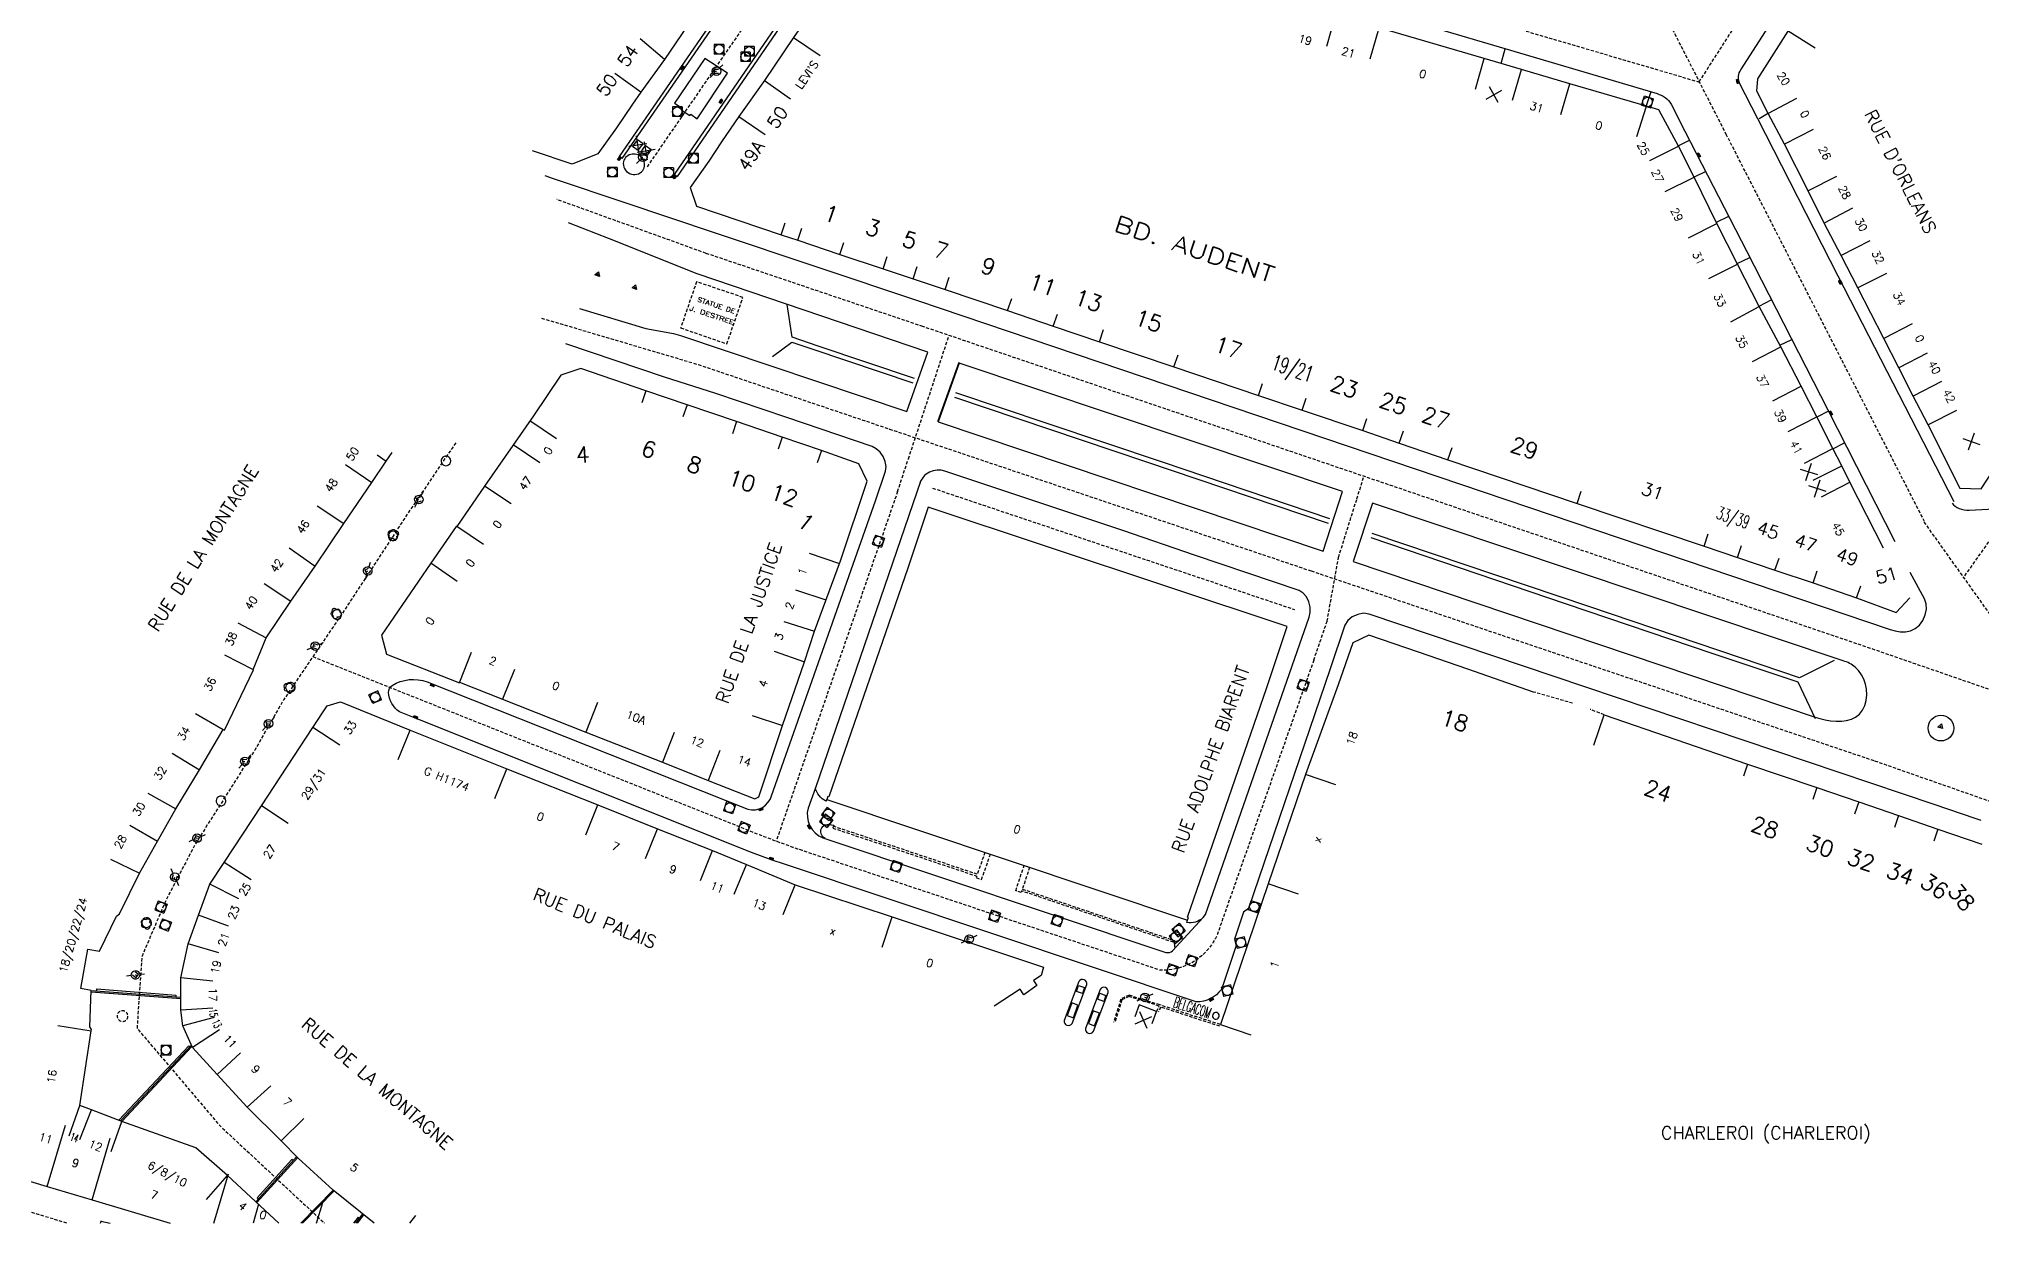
# Model space of a CAD drawing. Header units: millimetres. Extents: x 155000 to 156001, y 122000 to 123001.
# Drawn here: x 155194.2 to 155497.6, y 122000 to 122185 of the extents above; entities that cross this region are included whole.
import ezdxf
from ezdxf.enums import TextEntityAlignment as Align

# ---------------------------------------------------------------- set-up
doc = ezdxf.new("R2010")
doc.units = ezdxf.units.MM
doc.linetypes.add('DASHED', pattern=[0.75, 0.5, -0.25])
doc.layers.get('0').update_dxf_attribs({"linetype": 'CONTINUOUS'})
for name, color, linetype in [('W0001', 6, 'DASHED'), ('W0008', 7, 'CONTINUOUS'), ('W0017', 7, 'CONTINUOUS'), ('W0100', 7, 'CONTINUOUS'), ('W0105', 7, 'CONTINUOUS'), ('W0112', 1, 'DASHED'), ('W0300', 7, 'CONTINUOUS'), ('W0334', 7, 'CONTINUOUS'), ('W0400', 7, 'CONTINUOUS'), ('W0420', 7, 'CONTINUOUS'), ('W0471', 7, 'CONTINUOUS'), ('W0980', 7, 'CONTINUOUS'), ('W0984', 7, 'CONTINUOUS'), ('W0989', 7, 'CONTINUOUS'), ('W0991', 7, 'CONTINUOUS'), ('W1102', 7, 'CONTINUOUS')]:
    doc.layers.add(name, color=color, linetype=linetype)
doc.styles.get("Standard").update_dxf_attribs({"font": 'romans.shx', "width": 0.85})

# ---------------------------------------------------------------- blocks, each defined once
blk = doc.blocks.new('t991o')
at = {"color": 0, "linetype": 'Continuous'}
for p, q in [((-1, 1), (1, -1)), ((-1, -1), (1, 1))]:
    blk.add_line(p, q, dxfattribs=at)
blk = doc.blocks.new('T420')
for p, q in [((0.75, 0.75), (-0.75, 0.75)), ((-0.75, 0.75), (-0.75, -0.75)), ((0.75, 0.75), (0.75, -0.75)), ((0.75, -0.75), (-0.75, -0.75))]:
    blk.add_line(p, q)
blk.add_ellipse((0, 0), major_axis=(-0.53, 0.53), ratio=1, start_param=3.926991, end_param=10.210176)
blk = doc.blocks.new('T471')
for p, q in [((-0.333334, 0.333334), (-0.333334, -0.333334)), ((-0.333334, 0.333334), (0.333334, 0.333334)), ((-0.333334, 0), (0, 0)), ((0.500001, 0.500001), (1.000002, 1.000002)), ((-0.500001, -0.500001), (-1.000002, -1.000002)), ((-0.333334, -0.333334), (0.333334, -0.333334))]:
    blk.add_line(p, q)
blk.add_ellipse((0, 0), major_axis=(0.471405, 0.471405), ratio=1, start_param=5.4977871438, end_param=11.780972451)
blk = doc.blocks.new('T400')
for p, q in [((-0.15, 0.3), (0.15, 0.3)), ((-0.15, -0.25), (-0.15, 0.3)), ((-0.15, 0.15), (0.15, 0.15)), ((-0.15, 0), (0.15, 0)), ((0.15, 0.3), (0.15, -0.25)), ((-0.15, -0.15), (0.15, -0.15)), ((-0.15, -0.25), (-0.15, -0.3)), ((-0.15, -0.3), (0.15, -0.3)), ((0.15, -0.3), (0.15, -0.25))]:
    blk.add_line(p, q)
blk = doc.blocks.new('T300')
for p, q in [((-0.8, 0.51), (-0.86, 0.34)), ((-0.86, 0.34), (-0.86, 0.17)), ((-0.86, 0.17), (-0.74, 0.06)), ((-0.69, 0.63), (-0.8, 0.51)), ((-0.8, -0.06), (-0.74, 0.06)), ((-0.74, 0.06), (-0.69, 0.11)), ((-0.57, 0.69), (-0.69, 0.63)), ((-0.46, 0.69), (-0.57, 0.69)), ((-0.29, 0.63), (-0.46, 0.69)), ((-0.29, 0.63), (-0.17, 0.74)), ((-0.23, 0.57), (-0.29, 0.63)), ((-0.17, 0.74), (-0.06, 0.8)), ((-0.06, 0.8), (0.06, 0.8)), ((0.06, 0.8), (0.23, 0.74)), ((0.23, 0.74), (0.34, 0.63)), ((0.34, 0.63), (0.4, 0.51)), ((0.46, 0.46), (0.34, 0.46)), ((0.4, 0.51), (0.4, 0.46)), ((0.57, 0.4), (0.46, 0.46)), ((0.57, 0.4), (0.69, 0.29)), ((0.69, 0.29), (0.74, 0.17)), ((0.74, 0.06), (0.69, -0.17)), ((0.74, 0.17), (0.74, 0.06)), ((-0.8, -0.17), (-0.8, -0.06)), ((-0.8, -0.23), (-0.8, -0.17)), ((-0.74, -0.34), (-0.8, -0.23)), ((-0.69, -0.4), (-0.74, -0.34)), ((-0.51, -0.46), (-0.69, -0.4)), ((-0.4, -0.46), (-0.51, -0.46)), ((-0.4, -0.46), (-0.34, -0.46)), ((-0.34, -0.46), (-0.34, -0.4)), ((-0.34, -0.51), (-0.34, -0.46)), ((-0.29, -0.63), (-0.34, -0.51)), ((-0.17, -0.74), (-0.29, -0.63)), ((-0.06, -0.8), (-0.17, -0.74)), ((0.06, -0.8), (-0.06, -0.8)), ((0.17, -0.74), (0.06, -0.8)), ((0.23, -0.69), (0.17, -0.74)), ((0.29, -0.46), (0.23, -0.46)), ((0.29, -0.63), (0.23, -0.69)), ((0.46, -0.4), (0.29, -0.46)), ((0.34, -0.51), (0.29, -0.63)), ((0.34, -0.51), (0.34, -0.46)), ((0.57, -0.34), (0.46, -0.4)), ((0.63, -0.29), (0.57, -0.34)), ((0.69, -0.17), (0.63, -0.29))]:
    blk.add_line(p, q)
blk = doc.blocks.new('t112o')
at = {"color": 0, "linetype": 'Continuous'}
for p, q in [((-0.5, 0.5), (0.5, 0.5)), ((-0.5, -0.5), (-0.5, 0.5)), ((0.5, 0.5), (0.5, -0.5)), ((0.5, -0.5), (-0.5, -0.5))]:
    blk.add_line(p, q, dxfattribs=at)

msp = doc.modelspace()

# ---------------------------------------------------------------- linework, layer by layer
at = {"layer": 'W0001'}
for p, q in [((155298.44, 122151.53), (155275.12, 122159.95)), ((155332.31, 122140.09), (155298.44, 122151.53)), ((155272.73, 122141.41), (155297.2, 122134.16)), ((155480.3, 122089.81), (155332.31, 122140.09)), ((155330.03, 122119.42), (155336.37, 122138.71)), ((155297.2, 122134.16), (155327.07, 122124.08)), ((155327.07, 122124.08), (155392.95, 122101.91)), ((155328.35, 122114.31), (155330.03, 122119.42)), ((155400.09, 122113.17), (155401.19, 122116.68)), ((155397.22, 122104.03), (155400.09, 122113.17)), ((155488.66, 122109.55), (155510.11, 122079.5)), ((155500.05, 122108.28), (155494.83, 122100.9)), ((155395.44, 122094.04), (155397.22, 122104.03)), ((155392.95, 122101.91), (155480.97, 122072.24)), ((155393.35, 122087.96), (155395.44, 122094.04)), ((155510.11, 122079.5), (155480.3, 122089.81)), ((155480.97, 122072.24), (155499.78, 122065.64))]:
    msp.add_line(p, q, dxfattribs=at)
for points in [[(155488.76, 122109.62), (155457.84, 122170.02), (155446.51, 122192.22), (155431.14, 122222.31), (155427.21, 122232.21), (155411.36, 122263.8)], [(155453.65, 122178.24), (155324.45, 122216.21)], [(155469.98, 122204.01), (155453.56, 122178.4)], [(155289.26, 122165.04), (155315.18, 122202.67)], [(155198.59, 122000), (155172.43, 122007.92), (155140.23, 122017.67), (155113.22, 122025.79), (155085.21, 122034.19)]]:
    msp.add_lwpolyline(points, dxfattribs=at)
at = {"layer": 'W0001', "flags": 128}
for points in [[(155259.33, 122121.94), (155251.82, 122110.85), (155241.9, 122095.71), (155232.48, 122081.84), (155227.92, 122073.89), (155218.67, 122059.29), (155214.11, 122050.57), (155210.32, 122041.73), (155209.54, 122030.44), (155222.47, 122015.24), (155238.82, 122000)], [(155328.35, 122114.31), (155309.38, 122059.67)]]:
    msp.add_lwpolyline(points, dxfattribs=at)
msp.add_lwpolyline([(155393.35, 122087.96), (155378.3, 122045.16, -0.318033), (155369.33, 122039.54), (155315.77, 122057.45, -0.020706), (155303.83, 122061.86), (155236.99, 122088.49)], format="xyb", dxfattribs=at)
at = {"layer": 'W0008'}
for p, q in [((155273.25, 122163.68), (155274.52, 122163.25)), ((155274.52, 122163.25), (155285.74, 122159.5)), ((155285.74, 122159.5), (155299.87, 122154.75)), ((155283.36, 122153.78), (155276.92, 122156.31)), ((155299.87, 122154.75), (155331.45, 122144.14)), ((155297.02, 122148.31), (155283.36, 122153.78)), ((155333.09, 122136.11), (155297.02, 122148.31)), ((155278.64, 122142.9), (155289.01, 122139.81)), ((155331.45, 122144.14), (155483.41, 122092.75)), ((155289.01, 122139.81), (155293.34, 122139.03)), ((155291.96, 122132.18), (155276.53, 122137.4)), ((155293.34, 122139.03), (155294.44, 122138.68)), ((155294.44, 122138.68), (155329.79, 122126.81)), ((155329.79, 122126.81), (155333.09, 122136.11)), ((155337.91, 122134.46), (155334.6, 122125.22)), ((155337.95, 122134.36), (155334.68, 122125.18)), ((155397.84, 122114.3), (155337.95, 122134.36)), ((155299.95, 122129.64), (155291.96, 122132.18)), ((155311.05, 122125.88), (155299.95, 122129.64)), ((155324.35, 122121.34), (155311.05, 122125.88)), ((155334.68, 122125.18), (155394.84, 122104.99)), ((155325.02, 122120.99), (155324.35, 122121.34)), ((155325.61, 122120.45), (155325.02, 122120.99)), ((155326.09, 122119.77), (155325.61, 122120.45)), ((155326.42, 122119.02), (155326.09, 122119.77)), ((155326.56, 122118.25), (155326.42, 122119.02)), ((155326.46, 122117.52), (155326.56, 122118.25)), ((155324.91, 122112.88), (155326.46, 122117.52)), ((155331.98, 122116.03), (155331.8, 122115.75)), ((155332.16, 122116.3), (155331.98, 122116.03)), ((155332.36, 122116.56), (155332.16, 122116.3)), ((155332.57, 122116.8), (155332.36, 122116.56)), ((155332.81, 122117.02), (155332.57, 122116.8)), ((155333.32, 122117.34), (155332.81, 122117.02)), ((155333.9, 122117.55), (155333.32, 122117.34)), ((155334.51, 122117.65), (155333.9, 122117.55)), ((155335.13, 122117.63), (155334.51, 122117.65)), ((155335.72, 122117.51), (155335.13, 122117.63)), ((155363.51, 122108.2), (155335.72, 122117.51)), ((155394.84, 122104.99), (155397.84, 122114.3)), ((155402.51, 122112.51), (155399.52, 122103.38)), ((155476.07, 122087.87), (155402.51, 122112.51)), ((155374.73, 122104.35), (155363.51, 122108.2)), ((155391.07, 122098.83), (155374.73, 122104.35)), ((155399.52, 122103.38), (155471.67, 122079.06)), ((155488.77, 122097.56), (155486.52, 122101.66)), ((155391.71, 122098.46), (155391.07, 122098.83)), ((155392.22, 122097.85), (155391.71, 122098.46)), ((155392.58, 122097.1), (155392.22, 122097.85)), ((155392.78, 122096.26), (155392.58, 122097.1)), ((155489.03, 122096.78), (155488.77, 122097.56)), ((155489.06, 122095.92), (155489.03, 122096.78)), ((155390.77, 122089.31), (155392.66, 122094.67)), ((155392.66, 122094.67), (155392.81, 122095.43)), ((155392.81, 122095.43), (155392.78, 122096.26)), ((155398.66, 122094.14), (155398.23, 122093.41)), ((155399.36, 122094.73), (155398.66, 122094.14)), ((155400.22, 122095.12), (155399.36, 122094.73)), ((155401.14, 122095.29), (155400.22, 122095.12)), ((155401.99, 122095.17), (155401.14, 122095.29)), ((155430.91, 122085.39), (155401.99, 122095.17)), ((155487.96, 122093.45), (155488.49, 122094.18)), ((155488.49, 122094.18), (155488.87, 122095.03)), ((155488.87, 122095.03), (155489.06, 122095.92)), ((155398.23, 122093.41), (155395.92, 122086.6)), ((155483.41, 122092.75), (155484.18, 122092.53)), ((155484.18, 122092.53), (155484.98, 122092.41)), ((155484.98, 122092.41), (155485.79, 122092.4)), ((155485.79, 122092.4), (155486.57, 122092.55)), ((155486.57, 122092.55), (155487.3, 122092.89)), ((155487.3, 122092.89), (155487.96, 122093.45)), ((155476.33, 122087.78), (155476.07, 122087.87)), ((155476.58, 122087.68), (155476.33, 122087.78)), ((155476.82, 122087.58), (155476.58, 122087.68)), ((155490.26, 122065.42), (155430.91, 122085.39)), ((155477.06, 122087.46), (155476.82, 122087.58)), ((155477.3, 122087.33), (155477.06, 122087.46)), ((155477.92, 122086.88), (155477.3, 122087.33)), ((155478.46, 122086.34), (155477.92, 122086.88)), ((155478.92, 122085.7), (155478.46, 122086.34)), ((155479.29, 122085), (155478.92, 122085.7)), ((155479.55, 122084.24), (155479.29, 122085)), ((155479.43, 122080.87), (155479.66, 122081.69)), ((155479.71, 122083.44), (155479.55, 122084.24)), ((155479.66, 122081.69), (155479.75, 122082.56)), ((155479.75, 122082.56), (155479.71, 122083.44)), ((155471.67, 122079.06), (155472.43, 122078.83)), ((155472.43, 122078.83), (155473.24, 122078.65)), ((155473.24, 122078.65), (155474.09, 122078.51)), ((155475.77, 122078.45), (155476.58, 122078.55)), ((155476.58, 122078.55), (155477.33, 122078.75)), ((155477.33, 122078.75), (155478, 122079.07)), ((155478, 122079.07), (155478.58, 122079.52)), ((155478.58, 122079.52), (155479.07, 122080.14)), ((155479.07, 122080.14), (155479.43, 122080.87)), ((155474.09, 122078.51), (155474.94, 122078.44)), ((155474.94, 122078.44), (155475.77, 122078.45)), ((155496.85, 122063.19), (155490.26, 122065.42)), ((155497.62, 122062.91), (155496.85, 122063.19))]:
    msp.add_line(p, q, dxfattribs=at)
for points in [[(155405.85, 122265.45), (155423.23, 122230.17, -0.164776), (155423.59, 122228.04), (155423.52, 122225.52, 0.108378), (155423.97, 122224.29), (155431.27, 122210.05), (155440.41, 122192.13, -0.302806), (155440.22, 122189.63), (155438.99, 122188.22, -0.311416), (155436.68, 122187.1), (155436.01, 122187.1), (155407.85, 122195.37), (155393.54, 122199.43), (155362.01, 122208.75), (155342.69, 122214.4, 0.277553), (155340.65, 122207.92), (155362, 122201.59), (155423.19, 122183.52), (155446.98, 122176.48, -0.193691), (155449.17, 122174.84), (155451.34, 122170.64), (155461.01, 122151.83), (155473.64, 122127.08), (155484.14, 122106.51)], [(155493.37, 122112.73), (155475.27, 122147.96), (155462.73, 122172.54), (155459.84, 122178.14, -0.248895), (155460.08, 122180.22), (155473.77, 122201.58)], [(155395.92, 122086.6), (155383.15, 122049.17), (155382.37, 122048.61), (155380.98, 122044.38), (155381.23, 122043.39), (155378.92, 122036.52, -0.236665), (155375.01, 122034.56), (155310.67, 122056.1), (155308.75, 122056.73), (155305.55, 122057.92), (155252.65, 122079.05), (155250.55, 122079.89, -0.228461), (155248.83, 122082.93, -0.207487), (155249.38, 122084, -0.233236), (155254.85, 122084.57), (155304.95, 122064.66, 0.399541), (155308.66, 122066.75), (155324.91, 122112.88)], [(155493.06, 122112.52, 0.165654), (155494.16, 122111.68, 0.1014), (155495.75, 122111.42), (155498.7, 122111.54, 0.1795), (155500.57, 122112.66), (155500.57, 122112.66)], [(155314.37, 122064.86, 0.381577), (155316.69, 122060.2), (155370.26, 122042.31, 0.220327), (155371.31, 122042.54), (155376.08, 122047.75), (155376.46, 122048.23), (155390.77, 122089.31)]]:
    msp.add_lwpolyline(points, format="xyb", dxfattribs=at)
for points in [[(155311.39, 122205.28), (155284.83, 122166.67)], [(155318.99, 122200.08), (155293.89, 122163.55)], [(155331, 122131.96), (155315.92, 122137.05), (155311.89, 122138.44), (155311.1, 122143.56), (155311.1, 122143.56)], [(155308.79, 122135.4), (155311.82, 122137.66), (155315.12, 122136.55), (155330.73, 122131.28), (155330.73, 122131.28)], [(155337.21, 122129.07), (155367.07, 122118.99), (155395.62, 122109.35), (155395.62, 122109.35)], [(155395.86, 122110.03), (155369.87, 122118.84), (155351.71, 122124.95), (155337.45, 122129.76), (155337.45, 122129.76)], [(155331.98, 122116.03), (155315.51, 122068.03), (155314.37, 122064.86)], [(155402.25, 122107.11), (155432.78, 122096.76), (155455.56, 122089.06), (155468.99, 122084.57), (155471.68, 122078.87), (155471.68, 122078.87)], [(155474.64, 122087.94), (155469.21, 122085.23), (155460.16, 122088.29), (155436.3, 122096.37), (155402.48, 122107.78), (155402.48, 122107.78)]]:
    msp.add_lwpolyline(points, dxfattribs=at)
msp.add_circle((155491.33, 122077.35), 2.01, dxfattribs=at)
at = {"layer": 'W0017'}
for points in [[(155311.93, 122205.02), (155285.27, 122166.37), (155284.79, 122166.62)], [(155318.5, 122200.37), (155293.43, 122163.87), (155293.89, 122163.54)], [(155294.67, 122174.21), (155294.52, 122173.96), (155295.88, 122173.06), (155296.04, 122173.3), (155297.06, 122172.57), (155301.79, 122179.66), (155298.22, 122182), (155293.51, 122174.99), (155294.68, 122174.21)]]:
    msp.add_lwpolyline(points, dxfattribs=at)
msp.add_lwpolyline([(155285.52, 122165.86, 0.770065), (155288.54, 122164.47, 1.147568)], format="xyb", close=True, dxfattribs=at)
at = {"layer": 'W0100'}
for points in [[(155307.65, 122204.91), (155309.82, 122207.84), (155303.33, 122198.64), (155291.94, 122181.8), (155288.24, 122176.7), (155286.94, 122174.82), (155284.43, 122171.16)], [(155494.33, 122114.78), (155489.31, 122124.74), (155486.98, 122129.19), (155484.73, 122133.66), (155482.38, 122138.23), (155478.36, 122146.13), (155475.75, 122151.19), (155473.1, 122156.26), (155470.56, 122161.28), (155466.87, 122168.61), (155464.36, 122173.36), (155462.58, 122176.88), (155462.71, 122178.79), (155467.45, 122186.27), (155470.34, 122190.53), (155473.08, 122194.86), (155476.28, 122199.92)], [(155321.26, 122198.31), (155317.79, 122193.52), (155312.11, 122185.26), (155307.55, 122178.55), (155303.54, 122172.9), (155300.86, 122168.94), (155298.84, 122165.94)], [(155482.37, 122105.49), (155477.09, 122115.79), (155475.82, 122118.32), (155474.43, 122121.02), (155471.93, 122125.97), (155469.5, 122130.77), (155466.32, 122136.92), (155462.91, 122143.22), (155459.55, 122149.86), (155456.33, 122156.21), (155452.75, 122163.41), (155450.33, 122168.27), (155447.27, 122173.94), (155445.31, 122174.55), (155433.36, 122178.03), (155425.83, 122180.28), (155419.99, 122181.97), (155403.55, 122186.74), (155396.77, 122188.7), (155390.08, 122190.71), (155378.47, 122194.08), (155377.08, 122189.28)], [(155271.48, 122126.16), (155263.83, 122115.16), (155259.52, 122108.84), (155259.41, 122108.87), (155255.43, 122103.11), (155247.74, 122091.88), (155248.53, 122088.89), (155259.89, 122084.41), (155259.91, 122084.53), (155266.63, 122081.86), (155279.64, 122076.71), (155291.64, 122072.01), (155298.74, 122069.19), (155306.04, 122066.29), (155306.65, 122066.59), (155310.38, 122077.76), (155313.82, 122087.73), (155315.35, 122092.5), (155319.43, 122103.48)], [(155223.7, 122007.47), (155218.73, 122011.79), (155207.19, 122015.89), (155202.42, 122017.72), (155200.6, 122018.37), (155202.38, 122030.07), (155202.41, 122030.27), (155202.17, 122030.68), (155202.39, 122036.37), (155200.79, 122036.66), (155201.87, 122042.81), (155203.69, 122042.49), (155206.33, 122047.99), (155206.82, 122048.34), (155209.91, 122054.7), (155212.76, 122059.68), (155215.6, 122064.73), (155219.31, 122070.84), (155222.98, 122077.11), (155223.19, 122077.01), (155227.73, 122086.46), (155227.68, 122086.52), (155229.72, 122091.44), (155233.57, 122097.18), (155237.39, 122102.65), (155241.84, 122109.31), (155246.22, 122115.71), (155248.48, 122119.07), (155249.38, 122120.39)], [(155329.96, 122102.36), (155317.62, 122066.6), (155317.43, 122066.65), (155317.27, 122066.21), (155373.64, 122047.35), (155373.79, 122047.76), (155373.65, 122047.8), (155386.02, 122083.72)], [(155397.19, 122084.13), (155392.07, 122070.12), (155386.25, 122053), (155378.77, 122031.03), (155383.5, 122029.42)], [(155246.57, 122000), (155240.17, 122005.16), (155234.72, 122010.18), (155232.08, 122012.84), (155226.76, 122018.1), (155222.04, 122023.23), (155218.19, 122027.43), (155216.7, 122030.81), (155216.39, 122033.26), (155216.38, 122038.32), (155217.51, 122043.63), (155219.14, 122048.13), (155220.94, 122052.95), (155223.16, 122056.37), (155228.99, 122065.22), (155237.03, 122077.42), (155239.25, 122080.82), (155241.33, 122081.48), (155252.22, 122077.05), (155267.32, 122070.99), (155281.5, 122065.35), (155290.82, 122061.62), (155299.42, 122058.21), (155304.73, 122056.03), (155312.36, 122052.87), (155327.49, 122047.88), (155351.16, 122039.99), (155350.77, 122038.69), (155349.59, 122037.92), (155350.12, 122037.11), (155348.08, 122035.68), (155347.51, 122036.55), (155343.45, 122033.89)], [(155088.45, 122043.45), (155086.18, 122038.08), (155091.18, 122036.68), (155094.97, 122035.53), (155099.49, 122034.27), (155105.09, 122032.63), (155113.22, 122030.18), (155120.45, 122028.1), (155127.94, 122025.93), (155135.36, 122023.67), (155142.84, 122021.44), (155150.65, 122019.08), (155156.13, 122017.45), (155159.79, 122016.5), (155177.03, 122011.36), (155181.77, 122009.93), (155186.59, 122008.37), (155191.03, 122007.1), (155195.48, 122005.75), (155202.54, 122003.67), (155214.73, 122000)], [(155368.1, 122031.22), (155368.81, 122033.09), (155366.1, 122034.11), (155365.4, 122032.24)], [(155223.7, 122007.47), (155231.67, 122000)]]:
    msp.add_lwpolyline(points, dxfattribs=at)
for points in [[(155287.7, 122169.29), (155286.96, 122168.28), (155287.84, 122167.64), (155288.58, 122168.65)], [(155289.14, 122166.69), (155288.23, 122167.33), (155288.97, 122168.37), (155289.87, 122167.74)], [(155354.83, 122032.43), (155355.8, 122032.08), (155356.52, 122034.04), (155355.56, 122034.4)], [(155358.17, 122031.2), (155359.13, 122030.84), (155359.86, 122032.81), (155358.89, 122033.16)]]:
    msp.add_lwpolyline(points, close=True, dxfattribs=at)
at = {"layer": 'W0100', "flags": 128}
msp.add_lwpolyline([(155377.83, 122032.85, 5.608106), (155378.19, 122032.89, 0.178313)], format="xyb", close=True, dxfattribs=at)
at = {"layer": 'W0105'}
msp.add_lwpolyline([(155203.85, 122000), (155203.94, 122000.3), (155203.87, 122000.33), (155205.36, 122000)], dxfattribs=at)
at = {"layer": 'W0112'}
for p, q in [((155296.95, 122147.09), (155294.46, 122139.88)), ((155304.19, 122144.65), (155296.95, 122147.09)), ((155301.68, 122137.39), (155304.19, 122144.65)), ((155294.46, 122139.88), (155301.68, 122137.39)), ((155333.81, 122114.85), (155359.43, 122106.25)), ((155359.43, 122106.25), (155390.36, 122095.88)), ((155433.79, 122081.24), (155427.7, 122082.98)), ((155438.72, 122079.43), (155436.52, 122080.28))]:
    msp.add_line(p, q, dxfattribs=at)
for points in [[(155341.99, 122057.94), (155340.8, 122054.51), (155318.33, 122062.01), (155318.23, 122061.73), (155340.7, 122054.23), (155340.62, 122053.99), (155341.47, 122053.69), (155342.85, 122057.65)], [(155348.97, 122055.6), (155347.83, 122052.2), (155371.55, 122044.17), (155371.45, 122043.88), (155347.74, 122051.91), (155347.66, 122051.66), (155346.8, 122051.95), (155348.12, 122055.89)], [(155378.77, 122031.03), (155369.31, 122034.1), (155364.5, 122035.62), (155363.22, 122035.01), (155362.08, 122031.39)], [(155368.81, 122033.09), (155369.22, 122033.92), (155364.51, 122035.41), (155363.39, 122034.87), (155362.27, 122031.32)], [(155378.68, 122030.76), (155369.45, 122033.76), (155369.06, 122032.97)]]:
    msp.add_lwpolyline(points, dxfattribs=at)
at = {"layer": 'W0112', "flags": 128}
msp.add_lwpolyline([(155207.61, 122033.12, 4.302642), (155208.09, 122032.56, 0.232415)], format="xyb", close=True, dxfattribs=at)
at = {"layer": 'W0334'}
for points in [[(155422.62, 122181.2), (155423.26, 122183.51)], [(155446.01, 122176.77), (155445.28, 122174.56)], [(155464.25, 122173.33), (155462.95, 122172.56)], [(155450.29, 122168.35), (155452.07, 122169.23)], [(155454.58, 122164.33), (155452.75, 122163.41)], [(155456.24, 122156.38), (155458.17, 122157.34)], [(155459.51, 122149.94), (155461.48, 122150.89)], [(155464.87, 122144.25), (155462.9, 122143.23)], [(155466.18, 122137.18), (155468.01, 122138.09)], [(155473.76, 122126.85), (155471.95, 122125.95)], [(155474.43, 122121.01), (155476.27, 122121.92)], [(155371.69, 122042.95), (155371.55, 122044.17)], [(155202.38, 122036.16), (155216.39, 122035.09)], [(155202.39, 122036.36), (155216.39, 122035.29)], [(155203.24, 122036.29), (155203.26, 122036.6), (155215.61, 122035.61), (155215.6, 122035.35)], [(155217.81, 122027.55), (155217.63, 122027.7), (155206.69, 122016.08)], [(155218.03, 122027.79), (155206.95, 122015.98)], [(155218.11, 122027.59), (155207.15, 122015.91)], [(155234.51, 122010.4), (155228.1, 122003.35)], [(155234.65, 122010.26), (155228.24, 122003.21)], [(155233.95, 122009.79), (155233.74, 122009.94), (155228.29, 122003.97), (155228.49, 122003.78)], [(155235.12, 122000), (155240.17, 122005.16)], [(155235.4, 122000), (155240.33, 122005.03)], [(155244.26, 122000.77), (155244.06, 122000.94), (155243.35, 122000)], [(155244.77, 122001.45), (155243.68, 122000)], [(155244.93, 122001.32), (155243.93, 122000)]]:
    msp.add_lwpolyline(points, dxfattribs=at)
at = {"layer": 'W0334', "flags": 128}
for points in [[(155258, 122119.82, 4.243559), (155258.49, 122119.36, 0.235651)], [(155249.79, 122108.09, 8.535402), (155250.08, 122107.9, 0.117159)], [(155240.91, 122095.81, 5.543426), (155241.35, 122095.53, 0.180394)], [(155233.46, 122084.48, 3.434401), (155234.17, 122084.09, 0.291172)], [(155222.47, 122066.7, 2.721965), (155223.35, 122066.27, 0.367382)], [(155210.96, 122047.7, 3.736891), (155211.65, 122047.41, 0.267602)]]:
    msp.add_lwpolyline(points, format="xyb", close=True, dxfattribs=at)
at = {"layer": 'W0334'}
for points in [[(155317.27, 122066.21), (155317.15, 122065.96, -0.238944), (155315.51, 122068.03)], [(155317.05, 122060.1, -0.644858), (155316.99, 122062.22, -0.118299), (155318.37, 122062.16), (155318.33, 122062.01)], [(155357.89, 122037.28, 0.86045), (155356.66, 122037.75), (155354.38, 122031.67, 0.86045), (155355.61, 122031.22), (155357.89, 122037.28)], [(155361.22, 122036.04, 0.86045), (155359.99, 122036.52), (155357.71, 122030.43, 0.86045), (155358.95, 122029.98), (155361.22, 122036.04)]]:
    msp.add_lwpolyline(points, format="xyb", dxfattribs=at)
at = {"layer": 'W0334', "flags": 128}
msp.add_lwpolyline([(155376.08, 122047.75, -0.253457), (155373.52, 122046.98), (155373.64, 122047.35)], format="xyb", dxfattribs=at)
at = {"layer": 'W0471'}
for p, q in [((155281.08, 122148.16), (155281.64, 122148.65)), ((155281.45, 122148.1), (155281.53, 122148.33)), ((155281.64, 122148.65), (155281.79, 122147.92)), ((155281.79, 122147.92), (155281.08, 122148.16)), ((155281.37, 122148.25), (155281.61, 122148.18)), ((155286.87, 122146.12), (155287.43, 122146.62)), ((155287.58, 122145.88), (155286.87, 122146.12)), ((155287.17, 122146.22), (155287.4, 122146.14)), ((155287.25, 122146.06), (155287.33, 122146.3)), ((155287.43, 122146.62), (155287.58, 122145.88)), ((155490.83, 122077.51), (155491.4, 122078.01)), ((155491.55, 122077.27), (155490.83, 122077.51)), ((155491.13, 122077.61), (155491.37, 122077.53)), ((155491.21, 122077.45), (155491.29, 122077.69)), ((155491.4, 122078.01), (155491.55, 122077.27))]:
    msp.add_line(p, q, dxfattribs=at)
at = {"layer": 'W1102'}
for p, q in [((155395.39, 122183.89), (155396.77, 122188.7)), ((155291.94, 122181.8), (155288.11, 122185.04)), ((155312.11, 122185.26), (155316.23, 122182.42)), ((155402.15, 122181.94), (155403.55, 122186.74)), ((155471.67, 122183.59), (155467.45, 122186.27)), ((155418.6, 122177.16), (155419.99, 122181.97)), ((155288.24, 122176.7), (155284.2, 122179.64)), ((155424.4, 122175.48), (155425.83, 122180.28)), ((155307.55, 122178.55), (155311.63, 122175.66)), ((155431.96, 122173.23), (155433.36, 122178.03)), ((155468.78, 122175.7), (155464.36, 122173.36)), ((155303.54, 122172.9), (155307.68, 122170.1)), ((155443.84, 122169.77), (155445.31, 122174.55)), ((155284.43, 122171.16), (155281.54, 122167.07)), ((155471.34, 122170.86), (155466.87, 122168.61)), ((155277.49, 122165.49), (155271.31, 122167.55)), ((155281.54, 122167.07), (155277.49, 122165.49)), ((155445.85, 122166.04), (155450.33, 122168.27)), ((155298.84, 122165.94), (155295.94, 122161.81)), ((155475.03, 122163.54), (155470.56, 122161.28)), ((155295.94, 122161.81), (155296.92, 122158.9)), ((155448.27, 122161.19), (155452.75, 122163.41)), ((155296.92, 122158.9), (155310.17, 122154.41)), ((155477.53, 122158.58), (155473.1, 122156.26)), ((155310.17, 122154.41), (155310.8, 122156.31)), ((155310.17, 122154.41), (155312.76, 122153.6)), ((155312.76, 122153.6), (155313.4, 122155.49)), ((155451.87, 122153.95), (155456.33, 122156.21)), ((155312.76, 122153.6), (155319.33, 122151.34)), ((155319.33, 122151.34), (155319.96, 122153.23)), ((155480.2, 122153.48), (155475.75, 122151.19)), ((155319.33, 122151.34), (155326.07, 122149.13)), ((155326.07, 122149.13), (155326.71, 122151.03)), ((155326.07, 122149.13), (155330.77, 122147.57)), ((155330.77, 122147.57), (155331.4, 122149.47)), ((155455.08, 122147.61), (155459.55, 122149.86)), ((155482.81, 122148.4), (155478.36, 122146.13)), ((155330.77, 122147.57), (155335.77, 122145.9)), ((155335.77, 122145.9), (155336.4, 122147.79)), ((155335.77, 122145.9), (155345.53, 122142.59)), ((155345.53, 122142.59), (155346.17, 122144.49)), ((155345.53, 122142.59), (155352.67, 122140.15)), ((155458.51, 122140.84), (155462.91, 122143.22)), ((155352.67, 122140.15), (155353.31, 122142.04)), ((155352.67, 122140.15), (155359.86, 122137.72)), ((155359.86, 122137.72), (155360.5, 122139.62)), ((155486.83, 122140.51), (155482.38, 122138.23)), ((155359.86, 122137.72), (155371.52, 122133.78)), ((155461.88, 122134.63), (155466.32, 122136.92)), ((155278.89, 122133.56), (155275.75, 122132.51)), ((155289.03, 122130.05), (155278.89, 122133.56)), ((155371.52, 122133.78), (155372.16, 122135.68)), ((155371.52, 122133.78), (155384.71, 122129.33)), ((155489.19, 122135.91), (155484.73, 122133.66)), ((155275.75, 122132.51), (155271.48, 122126.16)), ((155384.71, 122129.33), (155385.35, 122131.22)), ((155465.04, 122128.51), (155469.5, 122130.77)), ((155491.42, 122131.5), (155486.98, 122129.19)), ((155289.03, 122130.05), (155288.38, 122128.16)), ((155295.46, 122127.85), (155289.03, 122130.05)), ((155295.46, 122127.85), (155294.82, 122125.96)), ((155303.2, 122125.24), (155295.46, 122127.85)), ((155384.71, 122129.33), (155391.53, 122127.02)), ((155391.53, 122127.02), (155392.17, 122128.91)), ((155303.2, 122125.24), (155302.56, 122123.34)), ((155310.33, 122122.81), (155303.2, 122125.24)), ((155391.53, 122127.02), (155401.03, 122123.85)), ((155401.03, 122123.85), (155401.67, 122125.75)), ((155467.47, 122123.72), (155471.93, 122125.97)), ((155493.77, 122126.99), (155489.31, 122124.74)), ((155497.6, 122114.76), (155504.18, 122124.83)), ((155272.46, 122118.81), (155268.31, 122121.61)), ((155310.33, 122122.81), (155309.69, 122120.91)), ((155316.45, 122120.71), (155310.33, 122122.81)), ((155401.03, 122123.85), (155406.71, 122121.89)), ((155406.71, 122121.89), (155407.36, 122123.79)), ((155406.71, 122121.89), (155414.31, 122119.28)), ((155414.31, 122119.28), (155414.95, 122121.18)), ((155242.09, 122118.53), (155246.22, 122115.71)), ((155247.05, 122120.03), (155248.48, 122119.07)), ((155316.45, 122120.71), (155315.8, 122118.81)), ((155322.27, 122118.65), (155316.45, 122120.71)), ((155323.59, 122115.96), (155322.27, 122118.65)), ((155414.31, 122119.28), (155434.51, 122112.46)), ((155469.99, 122118.73), (155474.43, 122121.02)), ((155471.35, 122116.08), (155475.82, 122118.32)), ((155267.98, 122112.38), (155263.83, 122115.16)), ((155319.43, 122103.48), (155323.59, 122115.96)), ((155472.64, 122113.51), (155477.09, 122115.79)), ((155237.69, 122112.09), (155241.84, 122109.31)), ((155434.51, 122112.46), (155435.15, 122114.35)), ((155434.51, 122112.46), (155454.32, 122105.79)), ((155494.29, 122114.85), (155497.6, 122114.76)), ((155333.11, 122111.85), (155329.96, 122102.36)), ((155389.18, 122093.21), (155333.11, 122111.85)), ((155263.65, 122106.02), (155259.52, 122108.84)), ((155454.32, 122105.79), (155454.96, 122107.68)), ((155459.54, 122104), (155460.18, 122105.9)), ((155233.29, 122105.52), (155237.39, 122102.65)), ((155259.55, 122100.27), (155255.43, 122103.11)), ((155314.54, 122104.69), (155319.27, 122103.05)), ((155454.32, 122105.79), (155459.54, 122104)), ((155459.54, 122104), (155465.39, 122102.02)), ((155465.39, 122102.02), (155466.03, 122103.92)), ((155229.42, 122099.97), (155233.57, 122097.18)), ((155465.39, 122102.02), (155471.36, 122100.04)), ((155471.36, 122100.04), (155472.01, 122101.93)), ((155471.36, 122100.04), (155478.15, 122097.68)), ((155312.42, 122098.97), (155317.16, 122097.38)), ((155478.15, 122097.68), (155478.79, 122099.57)), ((155478.15, 122097.68), (155484.34, 122095.39)), ((155484.34, 122095.39), (155486.48, 122097.72)), ((155310.59, 122094.02), (155315.35, 122092.5)), ((155386.02, 122083.72), (155389.18, 122093.21)), ((155401.95, 122091.87), (155399.48, 122090.68)), ((155409.7, 122089.24), (155401.95, 122091.87)), ((155223.2, 122088.79), (155227.68, 122086.52)), ((155261.75, 122089.18), (155259.91, 122084.53)), ((155309.09, 122089.36), (155313.82, 122087.73)), ((155399.48, 122090.68), (155397.19, 122084.13)), ((155417.41, 122086.57), (155409.7, 122089.24)), ((155268.48, 122086.51), (155266.63, 122081.86)), ((155427.7, 122082.98), (155417.41, 122086.57)), ((155218.67, 122079.64), (155222.98, 122077.11)), ((155281.48, 122081.36), (155279.64, 122076.71)), ((155305.64, 122079.34), (155310.38, 122077.76)), ((155437.1, 122074.7), (155438.72, 122079.43)), ((155438.72, 122079.43), (155461.12, 122071.71)), ((155241.2, 122074.67), (155237.03, 122077.42)), ((155250.34, 122072.42), (155252.22, 122077.05)), ((155293.46, 122076.67), (155291.64, 122072.01)), ((155215.03, 122073.44), (155219.31, 122070.84)), ((155300.58, 122073.84), (155298.74, 122069.19)), ((155265.45, 122066.35), (155267.32, 122070.99)), ((155396.81, 122068.51), (155392.07, 122070.12)), ((155461.12, 122071.71), (155460.47, 122069.82)), ((155461.12, 122071.71), (155471.96, 122068.07)), ((155211.24, 122067.18), (155215.6, 122064.73)), ((155471.96, 122068.07), (155471.31, 122066.18)), ((155471.96, 122068.07), (155478.48, 122065.82)), ((155233.17, 122062.47), (155228.99, 122065.22)), ((155279.66, 122060.7), (155281.5, 122065.35)), ((155478.48, 122065.82), (155477.83, 122063.93)), ((155478.48, 122065.82), (155484.71, 122063.7)), ((155484.71, 122063.7), (155484.06, 122061.81)), ((155484.71, 122063.7), (155490.85, 122061.55)), ((155208.42, 122062.16), (155212.76, 122059.68)), ((155288.97, 122056.97), (155290.82, 122061.62)), ((155490.85, 122061.55), (155490.2, 122059.66)), ((155490.85, 122061.55), (155497.69, 122059.21)), ((155297.57, 122053.56), (155299.42, 122058.21)), ((155205.41, 122056.89), (155209.91, 122054.7)), ((155302.82, 122051.4), (155304.73, 122056.03)), ((155310.45, 122048.25), (155312.36, 122052.87)), ((155390.98, 122051.39), (155386.25, 122053)), ((155325.92, 122043.13), (155327.49, 122047.88)), ((155197.17, 122030.87), (155202.38, 122030.07)), ((155225.72, 122026.61), (155222.04, 122023.23)), ((155230.44, 122021.48), (155226.76, 122018.1)), ((155198.92, 122013.66), (155200.6, 122018.37)), ((155195.48, 122005.75), (155198.39, 122015.32)), ((155200.63, 122013.06), (155202.42, 122017.72)), ((155205.51, 122011.18), (155207.19, 122015.89)), ((155235.62, 122016.37), (155232.08, 122012.84)), ((155202.54, 122003.67), (155205.36, 122013.26)), ((155221.53, 122000), (155223.85, 122007.7)), ((155228.52, 122002.95), (155227.67, 122000)), ((155237.57, 122000), (155238.55, 122003.24)), ((155253.06, 122001.19), (155252.1, 122000))]:
    msp.add_line(p, q, dxfattribs=at)
at = {"layer": 'W1102', "flags": 128}
for points in [[(155275.06, 122122.55), (155270.92, 122125.35)], [(155225.29, 122093.81), (155229.72, 122091.44)], [(155227.35, 122053.63), (155223.16, 122056.37)], [(155225.43, 122050.69), (155220.94, 122052.95)], [(155223.83, 122046.41), (155219.14, 122048.13)], [(155222.33, 122042.26), (155217.51, 122043.63)], [(155221.39, 122037.8), (155216.38, 122038.32)], [(155221.39, 122033.57), (155216.39, 122033.26)], [(155221.57, 122032.15), (155216.7, 122030.81)], [(155222.43, 122030.2), (155218.19, 122027.43)], [(155220.42, 122003.7), (155223.7, 122007.47)]]:
    msp.add_lwpolyline(points, dxfattribs=at)

# ---------------------------------------------------------------- block references
at = {"layer": 'W0112', "rotation": 159.9318119319672}
for p in [(155356.91, 122036.51), (155360.24, 122035.28)]:
    msp.add_blockref('t112o', p, dxfattribs=at)
at = {"layer": 'W0300'}
for p, rotation in [((155249.66, 122107.6), 15.466258431505), ((155240.69, 122095.2), 339.2089187162899), ((155233.37, 122083.58), 2.62923264035427), ((155210.94, 122046.88), 142.533727431743)]:
    msp.add_blockref('T300', p, dxfattribs=dict(at, rotation=rotation))
at = {"layer": 'W0400'}
for p, rotation in [((155294.69, 122180.56), 320.1936436981599), ((155459.58, 122178.41), 13.33805997582847), ((155300.75, 122175.28), 152.6184544860625), ((155284.91, 122166.34), 138.47074226029), ((155453.47, 122166.84), 207.190948087138), ((155293.52, 122163.49), 137.7353946823684), ((155475.6, 122147), 207.191172866787), ((155474.11, 122126.55), 207.05522172677), ((155255.7, 122084.06), 68.38711032160103), ((155253.06, 122079.05), 68.30940679941075), ((155307.03, 122064.67), 113.4242632319203), ((155314.55, 122061.94), 28.70836774706766), ((155308.65, 122056.94), 71.609918654125), ((155377.37, 122034.96), 298.4810722672302)]:
    msp.add_blockref('T400', p, dxfattribs=dict(at, rotation=rotation))
at = {"layer": 'W0420'}
for p in [(155300.47, 122183.4), (155304.59, 122182.23), (155305.18, 122183.08), (155293.92, 122173.65), (155296.44, 122166.38), (155283.77, 122164.21), (155292.59, 122164.12)]:
    msp.add_blockref('T420', p, dxfattribs=at)
for p, rotation in [((155445.49, 122175.19), 162.879215358789), ((155325.34, 122106.57), 71.2714681043976), ((155391.68, 122084.06), 71.29201303280792), ((155246.75, 122082.17), 293.800544851854), ((155302.1, 122064.91), 341.725164719255), ((155317.2, 122062.89), 52.6125018991866), ((155317.51, 122063.95), 52.6125018991866), ((155304.34, 122061.77), 338.3797945512811), ((155328.11, 122055.73), 341.725164719255), ((155213.29, 122049.38), 69.4728740792768), ((155343.48, 122047.94), 341.725164719255), ((155353.29, 122047.26), 251.534130629523), ((155384.07, 122049.42), 251.213038744391), ((155213.95, 122046.61), 69.4728740792768), ((155371.82, 122044.75), 129.591220128242), ((155372.22, 122045.8), 129.591220128242), ((155381.97, 122043.83), 284.082375325146), ((155371.25, 122039.56), 341.494792631083), ((155374.26, 122040.98), 341.494792631083), ((155379.86, 122036.32), 284.082375325146), ((155214.05, 122027.06), 90)]:
    msp.add_blockref('T420', p, dxfattribs=dict(at, rotation=rotation))
at = {"layer": 'W0471'}
for p in [(155300.05, 122179.99), (155288.56, 122166.57)]:
    msp.add_blockref('T471', p, dxfattribs=at)
for p, rotation in [((155253.57, 122113.07), 15.466258431505), ((155245.58, 122101.9), 28.101422108447), ((155237.38, 122090.15), 339.2089187162899), ((155230.08, 122078.03), 2.62923264035427), ((155226.39, 122072.14), 2.62923264035427), ((155218.92, 122060.15), 338.1094541240739), ((155215.45, 122054.07), 69.4728740792768), ((155339.52, 122044.37), 341.725164719255), ((155209.31, 122038.79), 142.533727431743), ((155366.99, 122035.27), 159.322708035464)]:
    msp.add_blockref('T471', p, dxfattribs=dict(at, rotation=rotation))
at = {"layer": 'W0991'}
for p, rotation in [((155421.5, 122176.32), 73.86565895063295), ((155287.78, 122168.47), 53.86104993567329), ((155496.08, 122122.14), 25.44011714995469), ((155470.67, 122117.4), 27.25942787798071), ((155472, 122114.8), 26.67732904735298), ((155366.75, 122031.73), 69.32270803499067)]:
    msp.add_blockref('t991o', p, dxfattribs=dict(at, rotation=rotation))
at = {"layer": 'W0991', "extrusion": (0, 0, -1), "rotation": 35.27966944032121}
msp.add_blockref('t991o', (-155289.06, 122167.54), dxfattribs=at)

# ---------------------------------------------------------------- texts
at = {"layer": 'W0420'}
for s, height, rotation, p in [('1', 2.5, 340.9942, (155317.97, 122157.69)), ('3', 2.5, 341.8969, (155324.5, 122155.5)), ('5', 2.5, 341.6116, (155330.26, 122153.6)), ('7', 2.5, 341.4915, (155335.12, 122151.98)), ('9', 2.5, 341.2961, (155342.53, 122149.48)), ('11', 2.5, 341.1181, (155351.01, 122146.6)), ('13', 2.5, 341.3234, (155358.14, 122144.17)), ('15', 2.5, 341.3435, (155367.56, 122140.99)), ('17', 2.5, 341.3429, (155379.99, 122136.8)), ('23', 2.5, 341.5636, (155398.12, 122130.68)), ('25', 2.5, 341.0108, (155405.79, 122128.09)), ('27', 2.5, 341.01, (155412.43, 122125.81)), ('4', 2.5, 3.5309, (155279.16, 122120.09)), ('6', 2.5, 341.1509, (155289.5, 122120.91)), ('29', 2.5, 341.3409, (155426.28, 122121.11)), ('8', 2.5, 341.3257, (155296.61, 122118.49)), ('10', 2.5, 341.1964, (155304.03, 122115.97)), ('12', 2.5, 341.0444, (155310.63, 122113.72)), ('31', 2, 341.3816, (155446.28, 122114.36)), ('1', 2.5, 321.5569, (155314.02, 122109.53)), ('45', 2, 341.3011, (155464.34, 122108.25)), ('47', 2, 341.6154, (155470.21, 122106.28)), ('49', 2, 340.8045, (155476.7, 122104.07)), ('51', 2, 15.9397, (155482.83, 122101.24)), ('18', 2.5, 341.8157, (155415.38, 122078.51)), ('24', 2.5, 340.9725, (155447.15, 122067.53)), ('28', 2.5, 341.4425, (155463.83, 122061.83)), ('30', 2.5, 340.9855, (155472.45, 122058.91)), ('32', 2.5, 341.1922, (155478.86, 122056.71)), ('34', 2.5, 340.7365, (155484.98, 122054.6)), ('36', 2.5, 326.2543, (155490.32, 122052.63)), ('38', 2.5, 309.1931, (155494.54, 122050.93))]:
    msp.add_text(s, height=height, rotation=rotation, dxfattribs=at).set_placement(p, align=Align.MIDDLE)
for s, height, rotation, width, p in [('J. DESTREE', 0.7, 341.5598, 1.375659, (155299.33, 122141.85)), ('STATUE DE', 0.7, 341.5592, 1.223534, (155300.04, 122143.4)), ('19/21', 2.5, 341.2753, 0.6, (155390, 122133.41)), ('33/39', 2, 341.1564, 0.6, (155458.83, 122110.12))]:
    msp.add_text(s, height=height, rotation=rotation, dxfattribs=dict(at, width=width)).set_placement(p, align=Align.MIDDLE)
at = {"layer": 'W0980'}
msp.add_text('CHARLEROI (CHARLEROI)', height=2, dxfattribs=at).set_placement((155463.96, 122013.98), align=Align.MIDDLE)
at = {"layer": 'W0984'}
for s, height, rotation, p in [('54', 2, 55.4143, (155286.21, 122182.42)), ('50', 2, 55.4143, (155282.94, 122177.82)), ("LEVI'S", 1.25, 55.9489, (155314.19, 122179.43)), ('50', 2, 55.9489, (155309.57, 122172.76)), ('49A', 2, 55.9489, (155305.46, 122166.81))]:
    msp.add_text(s, height=height, rotation=rotation, dxfattribs=at).set_placement(p, align=Align.MIDDLE)
at = {"layer": 'W0984', "width": 0.5}
msp.add_text('BELGACOM', height=1.7, rotation=341.9974, dxfattribs=at).set_placement((155374.41, 122033.68), align=Align.MIDDLE)
at = {"layer": 'W0989'}
for s, rotation, p in [("RUE D'ORLEANS", 297.1065, (155485.01, 122164.29)), ('RUE DE LA MONTAGNE', 58.0883, (155219.9, 122105.5)), ('RUE DE LA JUSTICE', 71.0676, (155305.13, 122093.8)), ('RUE ADOLPHE BIARENT', 70.2928, (155377.24, 122072.54)), ('RUE DU PALAIS', 337.6719, (155281.05, 122047.64)), ('RUE DE LA MONTAGNE', 319.4611, (155247.04, 122021.83))]:
    msp.add_text(s, height=2, rotation=rotation, dxfattribs=at).set_placement(p, align=Align.MIDDLE)
at = {"layer": 'W0989', "width": 1.308179}
msp.add_text('BD. AUDENT', height=2.5, rotation=341.5595, dxfattribs=at).set_placement((155374.73, 122152.2), align=Align.MIDDLE)
at = {"layer": 'W0991'}
for s, rotation, p in [('19', 343.319, (155392.01, 122184.9)), ('21', 343.9055, (155398.77, 122182.92)), ('0', 343.7973, (155410.38, 122179.55)), ('20', 303.1804, (155466.74, 122178.82)), ('31', 343.4242, (155428.18, 122174.36)), ('0', 297.8385, (155470.06, 122173.28)), ('0', 343.7345, (155437.9, 122171.5)), ('25', 298.4289, (155444.84, 122167.9)), ('26', 296.7192, (155473.18, 122167.2)), ('27', 296.4971, (155447.06, 122163.61)), ('28', 296.8099, (155476.28, 122161.06)), ('29', 296.4237, (155450.07, 122157.57)), ('30', 297.6219, (155478.86, 122156.03)), ('31', 296.882, (155453.48, 122150.78)), ('32', 297.2213, (155481.5, 122150.94)), ('34', 296.9936, (155484.82, 122144.46)), ('33', 296.8458, (155456.8, 122144.22)), ('35', 298.4629, (155460.2, 122137.73)), ('0', 297.1922, (155488.01, 122138.21)), ('40', 296.7594, (155490.3, 122133.71)), ('37', 297.3387, (155463.46, 122131.57)), ('39', 296.8987, (155466.26, 122126.11)), ('42', 297.5437, (155492.59, 122129.24)), ('50', 55.9766, (155243.21, 122120.19)), ('0', 55.1781, (155273.76, 122120.68)), ('41', 296.7664, (155468.73, 122121.22)), ('48', 55.6387, (155239.89, 122115.31)), ('47', 55.1782, (155270.21, 122115.59)), ('46', 56.2008, (155235.48, 122108.79)), ('0', 55.7029, (155265.81, 122109.19)), ('45', 297.4201, (155475.27, 122108.45)), ('42', 55.0957, (155231.35, 122102.74)), ('0', 54.5383, (155261.6, 122103.15)), ('1', 69.6275, (155313.48, 122101.83)), ('40', 56.1707, (155227.37, 122096.91)), ('2', 69.6383, (155311.5, 122096.49)), ('0', 55.5742, (155255.31, 122094.08)), ('38', 67.4231, (155224.25, 122091.3)), ('3', 72.2084, (155309.83, 122091.67)), ('2', 338.3409, (155265.12, 122087.85)), ('36', 63.6261, (155220.94, 122084.22)), ('4', 71.0049, (155307.36, 122084.34)), ('0', 338.3871, (155274.98, 122083.94)), ('10A', 338.6025, (155287.47, 122079.01)), ('34', 59.6312, (155216.84, 122076.52)), ('33', 56.6305, (155242.84, 122077.44)), ('12', 338.3673, (155297.03, 122075.25)), ('18', 69.9426, (155399.31, 122075.75)), ('14', 341.5002, (155304.42, 122072.24)), ('32', 58.7278, (155213.15, 122070.33)), ('29/31', 56.6305, (155237.19, 122068.57)), ('G H1174', 338.1095, (155257.91, 122069.38)), ('30', 60.7243, (155209.85, 122064.7)), ('0', 338.3298, (155272.56, 122063.52)), ('28', 60.1947, (155206.95, 122059.59)), ('0', 341.5021, (155347.02, 122061.53)), ('27', 56.6168, (155230.26, 122058.05)), ('7', 338.1708, (155284.31, 122058.84)), ('x', 71.213, (155393.9, 122059.95)), ('9', 338.3798, (155293.26, 122055.27)), ('11', 337.6533, (155300.18, 122052.49)), ('18/20/22/24', 74.3732, (155199.66, 122044.97)), ('23', 69.4729, (155224.63, 122048.55)), ('13', 337.5492, (155306.72, 122049.79)), ('x', 341.7252, (155318.27, 122045.66)), ('21', 70.1927, (155223.08, 122044.33)), ('19', 77.9933, (155221.86, 122040.03)), ('0', 341.558, (155333.38, 122040.64)), ('1', 71.1949, (155387.24, 122040.4)), ('17', 270.1097, (155221.39, 122035.69)), ('11', 312.5475, (155224.08, 122028.4)), ('9', 312.6224, (155228.08, 122024.05)), ('16', 81.3176, (155196.23, 122022.93)), ('7', 315.345, (155233.03, 122018.93)), ('11', 343.1039, (155195.27, 122013.28)), ('12', 338.9616, (155203.07, 122012.12)), ('9', 343.5897, (155199.94, 122009.39)), ('6/8/10', 332.5231, (155214.25, 122007.6)), ('5', 320.2501, (155243.49, 122008.69)), ('7', 343.2567, (155212.23, 122004.43)), ('4', 317.6263, (155226.05, 122002.66)), ('0', 343.1212, (155229.24, 122001.28))]:
    msp.add_text(s, height=1.25, rotation=rotation, dxfattribs=at).set_placement(p, align=Align.MIDDLE)
for s, rotation, width, p in [('25', 56.9664, 0.9, (155226.39, 122052.16)), ('15', 277.0898, 0.5, (155221.48, 122032.86)), ('13', 293.704, 0.5, (155222, 122031.17)), ('14', 340.4647, 0.5, (155199.78, 122013.36))]:
    msp.add_text(s, height=1.25, rotation=rotation, dxfattribs=dict(at, width=width)).set_placement(p, align=Align.MIDDLE)

doc.saveas('drawing.dxf')
